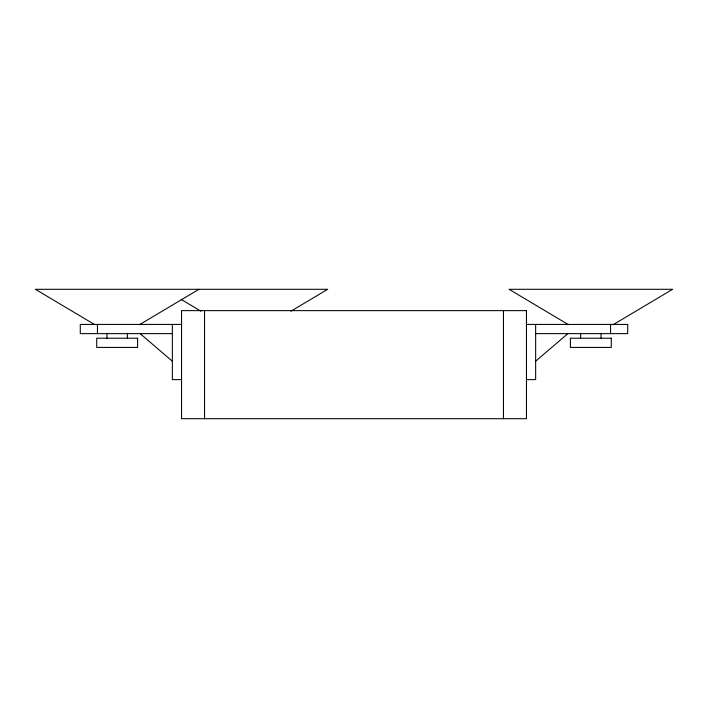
<?xml version="1.0" encoding="UTF-8"?>
<svg xmlns="http://www.w3.org/2000/svg" width="708" height="708" viewBox="0 0 708 708"><rect width="100%" height="100%" fill="white"/><g stroke="black" fill="none" stroke-linecap="round" stroke-linejoin="round"><path stroke-width="1.06" d="M535.646 361.213L567.86 333.627M139.494 324.698L198.93 289.298M290.899 311.21L327.698 289.298L35.4 289.298L94.837 324.698M613.163 324.698L672.6 289.298L509.07 289.298L568.506 324.698M181.549 324.423L80.287 324.423L80.287 333.627L172.354 333.627M526.451 324.423L627.713 324.423L627.713 333.627L535.646 333.627M181.549 379.612L172.354 379.612L172.354 324.423M526.451 379.612L535.646 379.612L535.646 324.423M181.151 299.413L200.957 311.21M140.14 333.627L172.354 361.213M610.553 324.423L610.553 333.627M601.057 333.256L601.057 338.22M580.613 333.256L580.613 338.22M503.459 310.626L503.459 418.702M204.541 310.626L204.541 418.702M127.387 333.256L127.387 338.22M106.943 333.256L106.943 338.22M97.447 324.423L97.447 333.627M526.451 310.626L181.549 310.626L181.549 418.702L526.451 418.702L526.451 310.626M137.609 338.22L96.722 338.22L96.722 347.424L137.609 347.424L137.609 338.22M611.278 338.22L570.391 338.22L570.391 347.424L611.278 347.424L611.278 338.22"/></g></svg>
